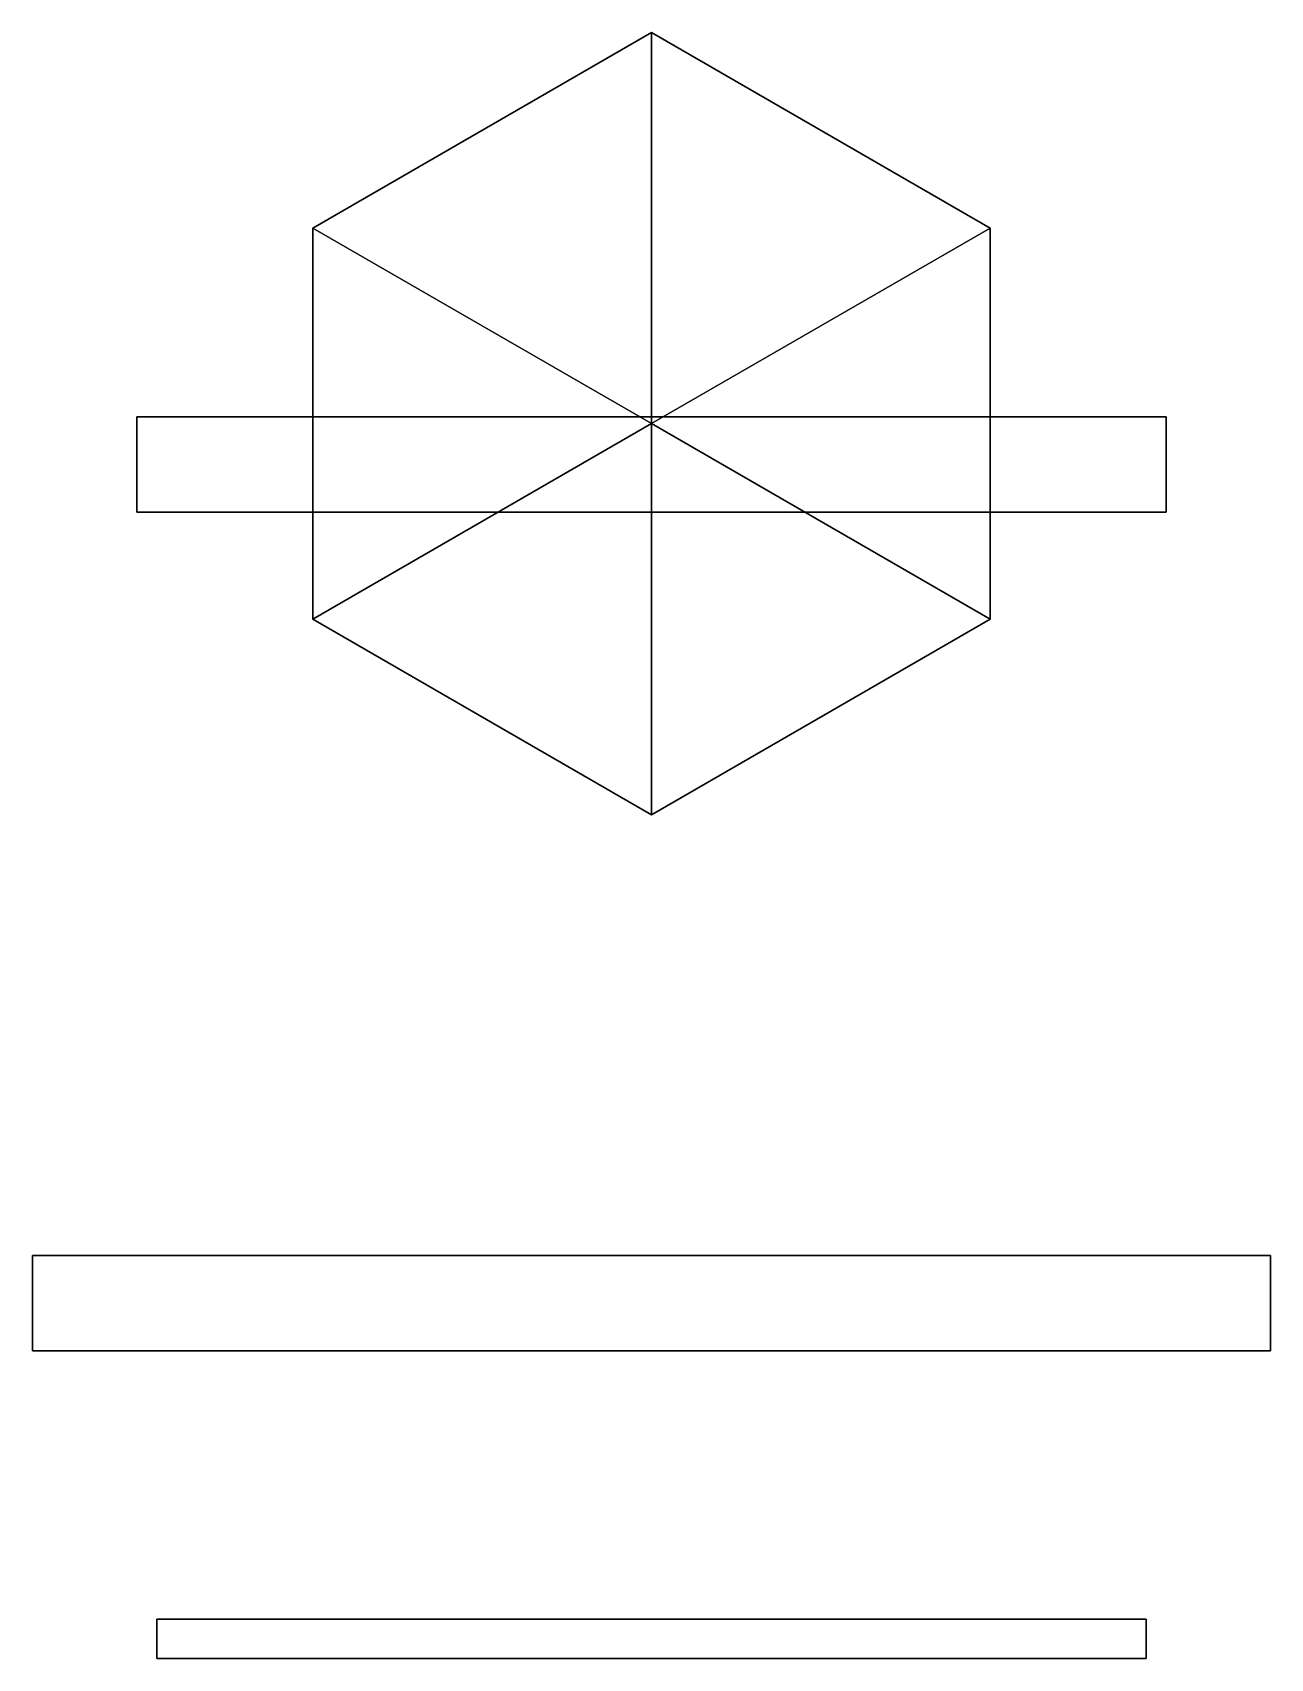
# Model space of a CAD drawing. Header units: metres. Extents: x -239 to 239, y 109 to 738.
import ezdxf

# ---------------------------------------------------------------- set-up
doc = ezdxf.new("R2010")
doc.units = ezdxf.units.M

msp = doc.modelspace()

# ---------------------------------------------------------------- linework, layer by layer
at = {"layer": 'layer1', "color": 1}
for points in [[(0, 737.79047, 602.09058), (-131.01282, 662.15033, 602.09058), (-131.01282, 662.15033, 924.19128), (0, 737.79047, 924.19128)], [(0, 586.50989, 924.19128), (0, 737.79047, 924.19128), (-131.01282, 662.15033, 924.19128)], [(0, 737.79047, 347.94696), (-131.01282, 662.15033, 347.94696), (-131.01282, 662.15033, 568.17181), (0, 737.79047, 568.17181)], [(0, 737.79047, 59.61846), (-131.01282, 662.15033, 59.61846), (-131.01282, 662.15033, 306.64404), (0, 737.79047, 306.64404)], [(0, 737.79047, -216.19994), (-131.01282, 662.15033, -216.19994), (-131.01282, 662.15033, 30.82566), (0, 737.79047, 30.82566)], [(131.01282, 662.15033, 602.09058), (0, 737.79047, 602.09058), (0, 737.79047, 924.19128), (131.01282, 662.15033, 924.19128)], [(0, 586.50989, 924.19128), (131.01282, 662.15033, 924.19128), (0, 737.79047, 924.19128)], [(131.01282, 662.15033, 347.94696), (0, 737.79047, 347.94696), (0, 737.79047, 568.17181), (131.01282, 662.15033, 568.17181)], [(131.01282, 662.15033, 59.61846), (0, 737.79047, 59.61846), (0, 737.79047, 306.64404), (131.01282, 662.15033, 306.64404)], [(131.01282, 662.15033, -216.19994), (0, 737.79047, -216.19994), (0, 737.79047, 30.82566), (131.01282, 662.15033, 30.82566)], [(-131.01282, 662.15033, 602.09058), (-131.01282, 510.86957, 602.09058), (-131.01282, 510.86957, 924.19128), (-131.01282, 662.15033, 924.19128)], [(0, 586.50989, 924.19128), (-131.01282, 662.15033, 924.19128), (-131.01282, 510.86957, 924.19128)], [(-131.01282, 662.15033, 347.94696), (-131.01282, 510.86957, 347.94696), (-131.01282, 510.86957, 568.17181), (-131.01282, 662.15033, 568.17181)], [(-131.01282, 662.15033, 59.61846), (-131.01282, 510.86957, 59.61846), (-131.01282, 510.86957, 306.64404), (-131.01282, 662.15033, 306.64404)], [(-131.01282, 662.15033, -216.19994), (-131.01282, 510.86957, -216.19994), (-131.01282, 510.86957, 30.82566), (-131.01282, 662.15033, 30.82566)], [(0, 586.50989, 924.19128), (131.01282, 510.86957, 924.19128), (131.01282, 662.15033, 924.19128)], [(131.01282, 510.86957, 602.09058), (131.01282, 662.15033, 602.09058), (131.01282, 662.15033, 924.19128), (131.01282, 510.86957, 924.19128)], [(131.01282, 510.86957, 347.94696), (131.01282, 662.15033, 347.94696), (131.01282, 662.15033, 568.17181), (131.01282, 510.86957, 568.17181)], [(131.01282, 510.86957, 59.61846), (131.01282, 662.15033, 59.61846), (131.01282, 662.15033, 306.64404), (131.01282, 510.86957, 306.64404)], [(131.01282, 510.86957, -216.19994), (131.01282, 662.15033, -216.19994), (131.01282, 662.15033, 30.82566), (131.01282, 510.86957, 30.82566)], [(199.02875, 589.09155, 200.7139), (-199.02875, 589.09155, 200.7139), (-199.02875, 552.21625, 200.7139), (199.02875, 552.21625, 200.7139)], [(-199.02875, 589.09155, 200.7139), (-199.02875, 589.09155, 163.8382), (-199.02875, 552.21625, 163.8382), (-199.02875, 552.21625, 200.7139)], [(-199.02875, 589.09155, 163.8382), (199.02875, 589.09155, 163.8382), (199.02875, 552.21625, 163.8382), (-199.02875, 552.21625, 163.8382)], [(199.02875, 589.09155, 163.8382), (-199.02875, 589.09155, 163.8382), (-199.02875, 589.09155, 200.7139), (199.02875, 589.09155, 200.7139)], [(0, 586.50989, 924.19128), (-131.01282, 510.86957, 924.19128), (0.00001, 435.22943, 924.19128)], [(0, 586.50989, 924.19128), (0.00001, 435.22943, 924.19128), (131.01282, 510.86957, 924.19128)], [(199.02875, 589.09155, 163.8382), (199.02875, 589.09155, 200.7139), (199.02875, 552.21625, 200.7139), (199.02875, 552.21625, 163.8382)], [(199.02875, 552.21625, 200.7139), (-199.02875, 552.21625, 200.7139), (-199.02875, 552.21625, 163.8382), (199.02875, 552.21625, 163.8382)], [(-131.01282, 510.86957, 602.09058), (0.00001, 435.22943, 602.09058), (0.00001, 435.22943, 924.19128), (-131.01282, 510.86957, 924.19128)], [(-131.01282, 510.86957, 347.94696), (0.00001, 435.22943, 347.94696), (0.00001, 435.22943, 568.17181), (-131.01282, 510.86957, 568.17181)], [(-131.01282, 510.86957, 59.61846), (0.00001, 435.22943, 59.61846), (0.00001, 435.22943, 306.64404), (-131.01282, 510.86957, 306.64404)], [(-131.01282, 510.86957, -216.19994), (0.00001, 435.22943, -216.19994), (0.00001, 435.22943, 30.82566), (-131.01282, 510.86957, 30.82566)], [(0.00001, 435.22943, 602.09058), (131.01282, 510.86957, 602.09058), (131.01282, 510.86957, 924.19128), (0.00001, 435.22943, 924.19128)], [(0.00001, 435.22943, 347.94696), (131.01282, 510.86957, 347.94696), (131.01282, 510.86957, 568.17181), (0.00001, 435.22943, 568.17181)], [(0.00001, 435.22943, 59.61846), (131.01282, 510.86957, 59.61846), (131.01282, 510.86957, 306.64404), (0.00001, 435.22943, 306.64404)], [(0.00001, 435.22943, -216.19994), (131.01282, 510.86957, -216.19994), (131.01282, 510.86957, 30.82566), (0.00001, 435.22943, 30.82566)], [(239.36472, 264.72482, 216.28503), (-239.36472, 264.72482, 216.28503), (-239.36472, 227.84956, 216.28503), (239.36472, 227.84956, 216.28503)], [(-239.36472, 264.72482, 216.28503), (-239.36472, 264.72482, 179.40933), (-239.36472, 227.84956, 179.40933), (-239.36472, 227.84956, 216.28503)], [(-239.36472, 264.72482, 179.40933), (239.36472, 264.72482, 179.40933), (239.36472, 227.84956, 179.40933), (-239.36472, 227.84956, 179.40933)], [(239.36472, 264.72482, 179.40933), (-239.36472, 264.72482, 179.40933), (-239.36472, 264.72482, 216.28503), (239.36472, 264.72482, 216.28503)], [(239.36472, 264.72482, 179.40933), (239.36472, 264.72482, 216.28503), (239.36472, 227.84956, 216.28503), (239.36472, 227.84956, 179.40933)], [(239.36472, 227.84956, 216.28503), (-239.36472, 227.84956, 216.28503), (-239.36472, 227.84956, 179.40933), (239.36472, 227.84956, 179.40933)], [(191.24411, 124.04128, -449.82654), (-191.24411, 124.04128, -449.82654), (-191.24411, 108.86454, -449.82654), (191.24411, 108.86454, -449.82654)], [(-191.24411, 124.04128, -449.82654), (-191.24411, 124.04128, -465.00323), (-191.24411, 108.86454, -465.00323), (-191.24411, 108.86454, -449.82654)], [(-191.24411, 124.04128, -465.00323), (191.24411, 124.04128, -465.00323), (191.24411, 108.86454, -465.00323), (-191.24411, 108.86454, -465.00323)], [(191.24411, 124.04128, -465.00323), (-191.24411, 124.04128, -465.00323), (-191.24411, 124.04128, -449.82654), (191.24411, 124.04128, -449.82654)], [(191.24411, 124.04128, -465.00323), (191.24411, 124.04128, -449.82654), (191.24411, 108.86454, -449.82654), (191.24411, 108.86454, -465.00323)], [(191.24411, 108.86454, -449.82654), (-191.24411, 108.86454, -449.82654), (-191.24411, 108.86454, -465.00323), (191.24411, 108.86454, -465.00323)]]:
    msp.add_3dface(points, dxfattribs=at)

doc.saveas('drawing.dxf')
